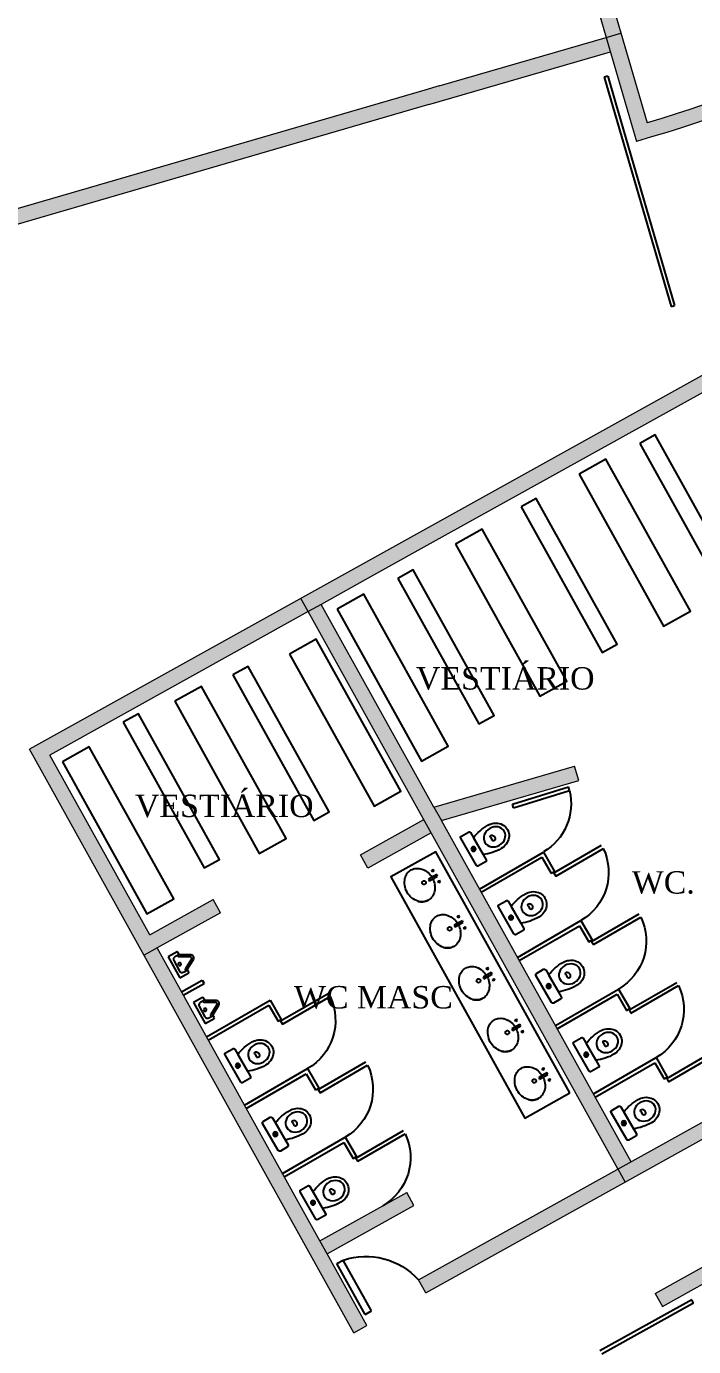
# Model space of a CAD drawing. Header units: millimetres. Extents: x 1191 to 1487, y 976 to 1230.
# Drawn here: x 1221.23 to 1230.17, y 1169.62 to 1187.32 of the extents above; entities that cross this region are included whole.
import ezdxf

# ---------------------------------------------------------------- set-up
doc = ezdxf.new("R2010")
doc.units = ezdxf.units.MM
doc.header["$LTSCALE"] = 0.05
for name, color, linetype in [('muebles', 4, 'Continuous'), ('puertas ventanas', 2, 'Continuous'), ('TEXT', 2, 'Continuous')]:
    doc.layers.add(name, color=color, linetype=linetype)
doc.layers.add('muros', color=5, linetype='Continuous', lineweight=20)
doc.styles.get("Standard").update_dxf_attribs({"font": 'times.ttf'})

# ---------------------------------------------------------------- blocks, each defined once
blk = doc.blocks.new('binod')
for p, q in [((-0.13, -0.15), (0.13, -0.15)), ((-0.022, -0.351), (0.022, -0.351))]:
    blk.add_line(p, q)
blk.add_lwpolyline([(-0.21, -0.15), (0.21, -0.15, 0.414214), (0.23, -0.13), (0.23, -0.02, 0.414214), (0.21, 0), (-0.21, 0, 0.414214), (-0.23, -0.02), (-0.23, -0.13, 0.414214)], format="xyb", close=True)
for radius in [0.03, 0.01]:
    blk.add_circle((0, -0.075), radius)
for centre, radius, start, end in [((0.474, -0.4), 0.654, 157.4872, 180.0402), ((-0.475, -0.401), 0.655, 0.0144, 22.531), ((-0.022, -0.371), 0.02, 90, 221.8103), ((0.022, -0.371), 0.02, 318.1897, 90), ((0, -0.351), 0.05, 221.8103, 318.1897)]:
    blk.add_arc(centre, radius, start, end)
blk.add_ellipse((0, -0.401), major_axis=(0, 0.15), ratio=0.866667)
blk.add_open_spline([(-0.18, -0.401), (-0.18, -0.414), (-0.179, -0.427), (-0.165, -0.503), (-0.125, -0.56), (-0.011, -0.612), (0.06, -0.601), (0.154, -0.523), (0.18, -0.462), (0.18, -0.401)], degree=3, knots=[1.570824, 1.570824, 1.570824, 1.570824, 1.771247, 1.771247, 2.769827, 2.769827, 3.768407, 3.768407, 4.712391, 4.712391, 4.712391, 4.712391])
blk = doc.blocks.new('SAN30')
for p, q in [((320, 0), (0, 0)), ((0, 0), (0, -137.9)), ((320, -137.9), (320, 0)), ((0, -137.9), (7.1, -145)), ((7.1, -145), (45.2, -145)), ((41.4, -77.1), (40, -90)), ((40, -90), (40, -145)), ((40, -120), (60, -120)), ((45.4, -65), (41.4, -77.1)), ((45.2, -145), (53.8, -150.1)), ((51.7, -54.6), (45.4, -65)), ((60, -46.7), (51.7, -54.6)), ((53.8, -150.1), (124.9, -279.2)), ((69.6, -41.7), (60, -46.7)), ((60, -120), (68.6, -125.1)), ((142.4, -259.2), (68.6, -125.1)), ((80, -40), (69.6, -41.7)), ((240, -40), (80, -40)), ((141.5, -80.4), (140, -88.1)), ((140, -88.1), (141.5, -95.7)), ((145.9, -73.9), (141.5, -80.4)), ((141.5, -95.7), (145.9, -102.2)), ((152.3, -69.6), (145.9, -73.9)), ((145.9, -102.2), (152.3, -106.5)), ((160, -68.1), (152.3, -69.6)), ((152.3, -106.5), (160, -108.1)), ((167.7, -69.6), (160, -68.1)), ((160, -108.1), (167.7, -106.5)), ((174.1, -73.9), (167.7, -69.6)), ((167.7, -106.5), (174.1, -102.2)), ((178.5, -80.4), (174.1, -73.9)), ((174.1, -102.2), (178.5, -95.7)), ((177.5, -259.2), (251.4, -125.1)), ((180, -88.1), (178.5, -80.4)), ((178.5, -95.7), (180, -88.1)), ((195.1, -279.2), (266.2, -150.1)), ((250.4, -41.7), (240, -40)), ((260, -46.7), (250.4, -41.7)), ((251.4, -125.1), (260, -120)), ((268.3, -54.6), (260, -46.7)), ((280, -120), (260, -120)), ((266.2, -150.1), (274.8, -145)), ((274.6, -65), (268.3, -54.6)), ((278.6, -77.1), (274.6, -65)), ((274.8, -145), (312.9, -145)), ((280, -90), (278.6, -77.1)), ((280, -90), (280, -145)), ((312.9, -145), (320, -137.9)), ((124.9, -279.2), (131.2, -287.8)), ((131.2, -287.8), (139.6, -294.4)), ((139.6, -294.4), (149.4, -298.6)), ((142.4, -259.2), (146.9, -264.7)), ((146.9, -264.7), (153, -268.3)), ((149.4, -298.6), (160, -300)), ((153, -268.3), (160, -269.6)), ((160, -269.6), (167, -268.3)), ((160, -300), (170.6, -298.6)), ((167, -268.3), (173.1, -264.7)), ((170.6, -298.6), (180.4, -294.4)), ((173.1, -264.7), (177.5, -259.2)), ((180.4, -294.4), (188.8, -287.8)), ((188.8, -287.8), (195.1, -279.2))]:
    blk.add_line(p, q)

msp = doc.modelspace()

# ---------------------------------------------------------------- hatches: boundary and pattern name
at = {"layer": 'muros'}
for points in [[(1225.64, 1199.439), (1225.449, 1199.383), (1229.004, 1187.171), (1229.2, 1187.228)], [(1235.42, 1188.63), (1235.388, 1188.851, -0.080598), (1229.551, 1186.026), (1229.2, 1187.228), (1229.004, 1187.171), (1229.41, 1185.777, 0.081899)], [(1226.628, 1186.272), (1229.06, 1186.979), (1229.004, 1187.171), (1226.764, 1186.52), (1226.573, 1186.464), (1217.735, 1183.891), (1217.735, 1183.682)], [(1230.377, 1182.458), (1230.279, 1182.633), (1224.911, 1179.649), (1225.009, 1179.475), (1225.183, 1179.572), (1225.886, 1179.962), (1226.76, 1180.448)], [(1225.009, 1179.475), (1224.911, 1179.649), (1221.277, 1177.629), (1221.929, 1176.456), (1222.157, 1176.456), (1221.549, 1177.552)], [(1225.183, 1179.572), (1225.009, 1179.475), (1226.686, 1176.456), (1226.915, 1176.456), (1226.795, 1176.673), (1226.695, 1176.852)], [(1228.635, 1177.213), (1228.578, 1177.405), (1226.695, 1176.852), (1226.795, 1176.673)], [(1222.157, 1176.456), (1221.929, 1176.456), (1222.811, 1174.869), (1222.986, 1174.966), (1223.834, 1175.437), (1223.736, 1175.615), (1222.887, 1175.143)], [(1226.915, 1176.456), (1226.686, 1176.456), (1229.161, 1172.004), (1229.336, 1172.101)], [(1222.986, 1174.966), (1222.811, 1174.869), (1225.623, 1169.809), (1225.798, 1169.906), (1225.264, 1170.867), (1225.166, 1171.042)], [(1231.009, 1172.802), (1230.912, 1172.977), (1229.161, 1172.004), (1229.258, 1171.829)], [(1233.412, 1172.193), (1233.314, 1172.368), (1229.66, 1170.337), (1229.758, 1170.162)], [(1229.258, 1171.829), (1229.161, 1172.004), (1226.487, 1170.518), (1226.585, 1170.343)], [(1226.427, 1171.514), (1226.33, 1171.689), (1225.166, 1171.042), (1225.264, 1170.867)]]:
    msp.add_hatch(color=256, dxfattribs=at).paths.add_polyline_path(points)
h = msp.add_hatch(color=256, dxfattribs=at)
h.paths.add_polyline_path([(1226.558, 1176.686), (1226.144, 1176.456), (1226.562, 1176.456), (1226.657, 1176.509)])
h.paths.add_polyline_path([(1226.562, 1176.456), (1226.144, 1176.456), (1225.71, 1176.215), (1225.808, 1176.037)])

# ---------------------------------------------------------------- linework, layer by layer
at = {"layer": 'muebles'}
for p, q in [((1227.748, 1176.893), (1228.497, 1177.124)), ((1227.763, 1176.846), (1228.512, 1177.076)), ((1228.512, 1177.076), (1228.497, 1177.124)), ((1227.763, 1176.846), (1227.748, 1176.893))]:
    msp.add_line(p, q, dxfattribs=at)
at = {"layer": 'muebles', "extrusion": (0, 0, -1)}
for p, q in [((1227.304, 1175.756), (1228.161, 1176.252)), ((1227.329, 1175.712), (1228.142, 1176.184)), ((1228.142, 1176.184), (1228.268, 1175.968)), ((1228.161, 1176.252), (1228.311, 1175.993)), ((1228.303, 1175.973), (1228.94, 1176.342)), ((1228.328, 1175.93), (1228.965, 1176.299)), ((1228.268, 1175.968), (1228.311, 1175.993)), ((1228.303, 1175.973), (1228.328, 1175.93)), ((1227.813, 1174.84), (1228.664, 1175.334)), ((1228.664, 1175.334), (1228.815, 1175.074)), ((1228.807, 1175.054), (1229.444, 1175.423)), ((1228.832, 1175.011), (1229.469, 1175.38)), ((1227.837, 1174.797), (1228.646, 1175.265)), ((1228.646, 1175.265), (1228.771, 1175.049)), ((1228.771, 1175.049), (1228.815, 1175.074)), ((1228.807, 1175.054), (1228.832, 1175.011)), ((1223.312, 1174.378), (1223.591, 1174.533)), ((1223.336, 1174.335), (1223.615, 1174.49)), ((1223.591, 1174.533), (1223.615, 1174.49)), ((1228.322, 1173.925), (1229.168, 1174.415)), ((1229.168, 1174.415), (1229.318, 1174.155)), ((1229.31, 1174.135), (1229.948, 1174.505)), ((1229.335, 1174.092), (1229.973, 1174.461)), ((1223.648, 1173.774), (1224.499, 1174.267)), ((1224.499, 1174.267), (1224.649, 1174.008)), ((1224.641, 1173.988), (1225.279, 1174.357)), ((1224.666, 1173.945), (1225.304, 1174.314)), ((1228.346, 1173.881), (1229.15, 1174.346)), ((1229.15, 1174.346), (1229.275, 1174.13)), ((1223.672, 1173.73), (1224.481, 1174.199)), ((1224.481, 1174.199), (1224.606, 1173.983)), ((1229.275, 1174.13), (1229.318, 1174.155)), ((1229.31, 1174.135), (1229.335, 1174.092)), ((1224.606, 1173.983), (1224.649, 1174.008)), ((1224.641, 1173.988), (1224.666, 1173.945)), ((1229.814, 1173.216), (1230.451, 1173.586)), ((1229.839, 1173.173), (1230.476, 1173.543)), ((1225.145, 1173.069), (1225.782, 1173.439)), ((1225.17, 1173.026), (1225.807, 1173.395)), ((1228.831, 1173.009), (1229.671, 1173.496)), ((1228.855, 1172.965), (1229.653, 1173.428)), ((1229.653, 1173.428), (1229.779, 1173.211)), ((1229.671, 1173.496), (1229.822, 1173.236)), ((1224.157, 1172.858), (1225.003, 1173.349)), ((1224.181, 1172.815), (1224.984, 1173.28)), ((1224.984, 1173.28), (1225.11, 1173.064)), ((1225.003, 1173.349), (1225.153, 1173.089)), ((1229.779, 1173.211), (1229.822, 1173.236)), ((1229.814, 1173.216), (1229.839, 1173.173)), ((1225.11, 1173.064), (1225.153, 1173.089)), ((1225.145, 1173.069), (1225.17, 1173.026)), ((1225.649, 1172.15), (1226.286, 1172.52)), ((1225.674, 1172.107), (1226.311, 1172.476)), ((1224.666, 1171.943), (1225.506, 1172.43)), ((1224.69, 1171.899), (1225.488, 1172.361)), ((1225.488, 1172.361), (1225.613, 1172.145)), ((1225.506, 1172.43), (1225.657, 1172.17)), ((1225.613, 1172.145), (1225.657, 1172.17)), ((1225.649, 1172.15), (1225.674, 1172.107))]:
    msp.add_line(p, q, dxfattribs=at)
at = {"layer": 'muebles', "linetype": 'Continuous', "extrusion": (0, 0, -1)}
for p, q in [((1226.7, 1176.015), (1226.659, 1175.992)), ((1226.668, 1176.023), (1226.689, 1175.985)), ((1226.732, 1175.951), (1226.622, 1175.889)), ((1226.622, 1175.889), (1226.634, 1175.867)), ((1226.634, 1175.867), (1226.744, 1175.929)), ((1226.744, 1175.929), (1226.732, 1175.951)), ((1226.784, 1175.865), (1226.743, 1175.842)), ((1226.752, 1175.873), (1226.773, 1175.835)), ((1227.076, 1175.332), (1226.966, 1175.271)), ((1226.978, 1175.249), (1227.088, 1175.311)), ((1227.044, 1175.397), (1227.002, 1175.374)), ((1227.011, 1175.405), (1227.032, 1175.367)), ((1227.088, 1175.311), (1227.076, 1175.332)), ((1226.966, 1175.271), (1226.978, 1175.249)), ((1227.128, 1175.246), (1227.087, 1175.223)), ((1227.095, 1175.254), (1227.116, 1175.217)), ((1227.463, 1174.636), (1227.353, 1174.574)), ((1227.365, 1174.552), (1227.475, 1174.614)), ((1227.431, 1174.7), (1227.39, 1174.677)), ((1227.399, 1174.708), (1227.42, 1174.67)), ((1227.475, 1174.614), (1227.463, 1174.636)), ((1227.353, 1174.574), (1227.365, 1174.552)), ((1227.515, 1174.55), (1227.474, 1174.527)), ((1227.483, 1174.558), (1227.504, 1174.52)), ((1227.848, 1173.942), (1227.738, 1173.881)), ((1227.75, 1173.859), (1227.86, 1173.921)), ((1227.816, 1174.007), (1227.775, 1173.984)), ((1227.784, 1174.015), (1227.805, 1173.977)), ((1227.86, 1173.921), (1227.848, 1173.942)), ((1227.738, 1173.881), (1227.75, 1173.859)), ((1227.9, 1173.856), (1227.859, 1173.833)), ((1227.868, 1173.864), (1227.889, 1173.827)), ((1228.177, 1173.358), (1228.136, 1173.335)), ((1228.145, 1173.365), (1228.166, 1173.328)), ((1228.209, 1173.293), (1228.099, 1173.232)), ((1228.099, 1173.232), (1228.111, 1173.21)), ((1228.111, 1173.21), (1228.221, 1173.271)), ((1228.221, 1173.271), (1228.209, 1173.293)), ((1228.261, 1173.207), (1228.22, 1173.184)), ((1228.229, 1173.215), (1228.25, 1173.178))]:
    msp.add_line(p, q, dxfattribs=at)
at = {"layer": 'muebles', "extrusion": (0, 0, -1)}
for points in [[(-1229.455, 1181.729), (-1230.539, 1179.777), (-1230.744, 1179.891), (-1229.659, 1181.842)], [(-1228.639, 1181.318), (-1229.772, 1179.28), (-1230.131, 1179.48), (-1228.999, 1181.517)], [(-1227.863, 1180.878), (-1228.948, 1178.926), (-1229.152, 1179.04), (-1228.067, 1180.991)], [(-1226.983, 1180.379), (-1228.115, 1178.341), (-1228.474, 1178.541), (-1227.342, 1180.578)], [(-1226.212, 1179.92), (-1227.297, 1177.969), (-1227.501, 1178.082), (-1226.417, 1180.034)], [(-1225.397, 1179.509), (-1226.529, 1177.472), (-1226.888, 1177.671), (-1225.756, 1179.709)], [(-1224.76, 1178.905), (-1225.893, 1176.868), (-1226.252, 1177.068), (-1225.119, 1179.105)], [(-1224.002, 1178.627), (-1225.087, 1176.676), (-1225.291, 1176.789), (-1224.207, 1178.74)], [(-1223.223, 1178.272), (-1224.355, 1176.234), (-1224.715, 1176.434), (-1223.582, 1178.471)], [(-1222.532, 1177.992), (-1223.617, 1176.041), (-1223.821, 1176.154), (-1222.737, 1178.106)], [(-1221.717, 1177.462), (-1222.849, 1175.424), (-1223.208, 1175.624), (-1222.076, 1177.661)], [(-1228.515, 1173.023), (-1226.719, 1176.253), (-1226.116, 1175.918), (-1227.911, 1172.687)]]:
    msp.add_lwpolyline(points, close=True, dxfattribs=at)
at = {"layer": 'muebles', "linetype": 'Continuous', "extrusion": (0, 0, -1)}
for points in [[(-1226.617, 1175.605, 0.101709), (-1226.552, 1175.585, 0.093648), (-1226.482, 1175.591, -0.093648), (-1226.552, 1175.585, -0.101709)], [(-1226.961, 1174.987, 0.101709), (-1226.896, 1174.967, 0.093648), (-1226.825, 1174.973, -0.093648), (-1226.896, 1174.967, -0.101709)], [(-1227.348, 1174.29, 0.101709), (-1227.283, 1174.27, 0.093648), (-1227.212, 1174.276, -0.093648), (-1227.283, 1174.27, -0.101709)], [(-1227.733, 1173.597, 0.101709), (-1227.668, 1173.577, 0.093648), (-1227.598, 1173.583, -0.093648), (-1227.668, 1173.577, -0.101709)], [(-1228.094, 1172.948, 0.101709), (-1228.029, 1172.928, 0.093648), (-1227.959, 1172.934, -0.093648), (-1228.029, 1172.928, -0.101709)]]:
    msp.add_lwpolyline(points, format="xyb", close=True, dxfattribs=at)
at = {"layer": 'muebles', "extrusion": (0, 0, -1)}
for centre, radius, start, end in [((-1227.78, 1176.902), 0.753, 166.5732, 239.5942), ((-1228.289, 1175.98), 0.747, 154.7557, 239.9044), ((-1228.793, 1175.061), 0.747, 154.7557, 239.9044), ((-1229.297, 1174.143), 0.747, 154.7557, 239.9044), ((-1224.628, 1173.995), 0.747, 154.7557, 239.9044), ((-1225.131, 1173.076), 0.747, 154.7557, 239.9044), ((-1225.635, 1172.158), 0.747, 154.7557, 239.9044)]:
    msp.add_arc(centre, radius, start, end, dxfattribs=at)
at = {"layer": 'muebles', "linetype": 'Continuous', "extrusion": (0, 0, -1)}
for centre, radius, start, end in [((-1226.472, 1175.865), 0.169, 37.4179, 60.648), ((-1226.472, 1175.865), 0.169, 37.4179, 60.648), ((-1226.472, 1175.864), 0.169, 60.9158, 83.7963), ((-1226.472, 1175.864), 0.169, 60.9158, 83.7963), ((-1226.473, 1175.84), 0.193, 84.0816, 109.1757), ((-1226.473, 1175.84), 0.193, 84.0816, 109.1757), ((-1226.46, 1175.799), 0.236, 109.0988, 131.0448), ((-1226.46, 1175.799), 0.236, 109.0988, 131.0448), ((-1226.578, 1175.845), 0.277, 351.8387, 12.1904), ((-1226.49, 1175.852), 0.191, 15.8593, 37.2594), ((-1226.49, 1175.852), 0.191, 15.8593, 37.2594), ((-1226.563, 1175.842), 0.0263, 352.6002, 14.8272), ((-1226.562, 1175.842), 0.0254, 14.8244, 37.5667), ((-1226.563, 1175.842), 0.0269, 330.7606, 352.6364), ((-1226.563, 1175.842), 0.0269, 308.9334, 330.8092), ((-1226.561, 1175.843), 0.0248, 37.6028, 60.7237), ((-1226.561, 1175.843), 0.0248, 60.8461, 83.967), ((-1226.561, 1175.842), 0.0254, 84.0031, 106.7455), ((-1226.561, 1175.841), 0.0263, 106.7426, 128.9696), ((-1226.561, 1175.841), 0.0269, 128.9334, 150.8092), ((-1226.562, 1175.84), 0.0254, 194.8244, 217.5667), ((-1226.561, 1175.841), 0.0269, 150.7606, 172.6364), ((-1226.561, 1175.841), 0.0263, 172.6002, 194.8272), ((-1226.438, 1175.773), 0.27, 130.8259, 148.2523), ((-1226.438, 1175.773), 0.27, 130.8259, 148.2523), ((-1226.439, 1175.772), 0.27, 153.3175, 170.7439), ((-1226.439, 1175.772), 0.27, 153.3175, 170.7439), ((-1226.569, 1175.844), 0.268, 330.9634, 351.7915), ((-1226.568, 1175.846), 0.268, 309.7783, 330.6064), ((-1226.563, 1175.842), 0.0263, 286.7426, 308.9696), ((-1226.563, 1175.841), 0.0254, 264.0031, 286.7455), ((-1226.563, 1175.84), 0.0248, 240.8461, 263.967), ((-1226.563, 1175.84), 0.0248, 217.6028, 240.7237), ((-1226.514, 1175.767), 0.193, 192.3941, 217.4882), ((-1226.514, 1175.767), 0.193, 192.3941, 217.4882), ((-1226.472, 1175.776), 0.236, 170.525, 192.4711), ((-1226.472, 1175.776), 0.236, 170.525, 192.4711), ((-1226.574, 1175.853), 0.277, 289.3795, 309.7311), ((-1226.534, 1175.752), 0.169, 217.7735, 240.654), ((-1226.534, 1175.752), 0.169, 217.7735, 240.654), ((-1226.834, 1175.233), 0.191, 15.8593, 37.2594), ((-1226.834, 1175.233), 0.191, 15.8593, 37.2594), ((-1226.816, 1175.246), 0.169, 37.4179, 60.648), ((-1226.816, 1175.246), 0.169, 37.4179, 60.648), ((-1226.815, 1175.246), 0.169, 60.9158, 83.7963), ((-1226.815, 1175.246), 0.169, 60.9158, 83.7963), ((-1226.817, 1175.221), 0.193, 84.0816, 109.1757), ((-1226.817, 1175.221), 0.193, 84.0816, 109.1757), ((-1226.803, 1175.18), 0.236, 109.0988, 131.0448), ((-1226.803, 1175.18), 0.236, 109.0988, 131.0448), ((-1226.782, 1175.154), 0.27, 130.8259, 148.2523), ((-1226.782, 1175.154), 0.27, 130.8259, 148.2523), ((-1226.922, 1175.227), 0.277, 351.8387, 12.1904), ((-1226.912, 1175.226), 0.268, 330.9634, 351.7915), ((-1226.906, 1175.224), 0.0263, 352.6002, 14.8272), ((-1226.907, 1175.224), 0.0269, 330.7606, 352.6364), ((-1226.905, 1175.224), 0.0254, 14.8244, 37.5667), ((-1226.907, 1175.224), 0.0269, 308.9334, 330.8092), ((-1226.905, 1175.224), 0.0248, 37.6028, 60.7237), ((-1226.907, 1175.223), 0.0263, 286.7426, 308.9696), ((-1226.905, 1175.224), 0.0248, 60.8461, 83.967), ((-1226.906, 1175.222), 0.0254, 264.0031, 286.7455), ((-1226.905, 1175.224), 0.0254, 84.0031, 106.7455), ((-1226.906, 1175.222), 0.0248, 240.8461, 263.967), ((-1226.905, 1175.223), 0.0263, 106.7426, 128.9696), ((-1226.906, 1175.222), 0.0248, 217.6028, 240.7237), ((-1226.904, 1175.222), 0.0269, 128.9334, 150.8092), ((-1226.906, 1175.222), 0.0254, 194.8244, 217.5667), ((-1226.904, 1175.222), 0.0269, 150.7606, 172.6364), ((-1226.905, 1175.222), 0.0263, 172.6002, 194.8272), ((-1226.783, 1175.153), 0.27, 153.3175, 170.7439), ((-1226.783, 1175.153), 0.27, 153.3175, 170.7439), ((-1226.816, 1175.158), 0.236, 170.525, 192.4711), ((-1226.816, 1175.158), 0.236, 170.525, 192.4711), ((-1226.911, 1175.227), 0.268, 309.7783, 330.6064), ((-1226.917, 1175.235), 0.277, 289.3795, 309.7311), ((-1226.878, 1175.134), 0.169, 217.7735, 240.654), ((-1226.878, 1175.134), 0.169, 217.7735, 240.654), ((-1226.858, 1175.148), 0.193, 192.3941, 217.4882), ((-1226.858, 1175.148), 0.193, 192.3941, 217.4882), ((-1227.221, 1174.537), 0.191, 15.8593, 37.2594), ((-1227.221, 1174.537), 0.191, 15.8593, 37.2594), ((-1227.203, 1174.55), 0.169, 37.4179, 60.648), ((-1227.203, 1174.55), 0.169, 37.4179, 60.648), ((-1227.203, 1174.549), 0.169, 60.9158, 83.7963), ((-1227.203, 1174.549), 0.169, 60.9158, 83.7963), ((-1227.204, 1174.525), 0.193, 84.0816, 109.1757), ((-1227.204, 1174.525), 0.193, 84.0816, 109.1757), ((-1227.19, 1174.484), 0.236, 109.0988, 131.0448), ((-1227.19, 1174.484), 0.236, 109.0988, 131.0448), ((-1227.169, 1174.458), 0.27, 130.8259, 148.2523), ((-1227.169, 1174.458), 0.27, 130.8259, 148.2523), ((-1227.309, 1174.53), 0.277, 351.8387, 12.1904), ((-1227.299, 1174.529), 0.268, 330.9634, 351.7915), ((-1227.294, 1174.527), 0.0263, 352.6002, 14.8272), ((-1227.294, 1174.527), 0.0269, 330.7606, 352.6364), ((-1227.293, 1174.527), 0.0254, 14.8244, 37.5667), ((-1227.294, 1174.527), 0.0269, 308.9334, 330.8092), ((-1227.292, 1174.527), 0.0248, 37.6028, 60.7237), ((-1227.294, 1174.526), 0.0263, 286.7426, 308.9696), ((-1227.292, 1174.527), 0.0248, 60.8461, 83.967), ((-1227.294, 1174.526), 0.0254, 264.0031, 286.7455), ((-1227.292, 1174.527), 0.0254, 84.0031, 106.7455), ((-1227.294, 1174.525), 0.0248, 240.8461, 263.967), ((-1227.292, 1174.526), 0.0263, 106.7426, 128.9696), ((-1227.294, 1174.525), 0.0248, 217.6028, 240.7237), ((-1227.292, 1174.525), 0.0269, 128.9334, 150.8092), ((-1227.293, 1174.525), 0.0254, 194.8244, 217.5667), ((-1227.292, 1174.525), 0.0269, 150.7606, 172.6364), ((-1227.292, 1174.526), 0.0263, 172.6002, 194.8272), ((-1227.17, 1174.457), 0.27, 153.3175, 170.7439), ((-1227.17, 1174.457), 0.27, 153.3175, 170.7439), ((-1227.203, 1174.461), 0.236, 170.525, 192.4711), ((-1227.203, 1174.461), 0.236, 170.525, 192.4711), ((-1227.299, 1174.53), 0.268, 309.7783, 330.6064), ((-1227.305, 1174.538), 0.277, 289.3795, 309.7311), ((-1227.265, 1174.437), 0.169, 217.7735, 240.654), ((-1227.265, 1174.437), 0.169, 217.7735, 240.654), ((-1227.245, 1174.452), 0.193, 192.3941, 217.4882), ((-1227.245, 1174.452), 0.193, 192.3941, 217.4882), ((-1227.694, 1173.837), 0.277, 351.8387, 12.1904), ((-1227.607, 1173.843), 0.191, 15.8593, 37.2594), ((-1227.607, 1173.843), 0.191, 15.8593, 37.2594), ((-1227.589, 1173.856), 0.169, 37.4179, 60.648), ((-1227.589, 1173.856), 0.169, 37.4179, 60.648), ((-1227.588, 1173.856), 0.169, 60.9158, 83.7963), ((-1227.588, 1173.856), 0.169, 60.9158, 83.7963), ((-1227.59, 1173.831), 0.193, 84.0816, 109.1757), ((-1227.59, 1173.831), 0.193, 84.0816, 109.1757), ((-1227.576, 1173.79), 0.236, 109.0988, 131.0448), ((-1227.576, 1173.79), 0.236, 109.0988, 131.0448), ((-1227.555, 1173.764), 0.27, 130.8259, 148.2523), ((-1227.555, 1173.764), 0.27, 130.8259, 148.2523), ((-1227.555, 1173.763), 0.27, 153.3175, 170.7439), ((-1227.555, 1173.763), 0.27, 153.3175, 170.7439), ((-1227.685, 1173.836), 0.268, 330.9634, 351.7915), ((-1227.684, 1173.837), 0.268, 309.7783, 330.6064), ((-1227.679, 1173.834), 0.0263, 352.6002, 14.8272), ((-1227.678, 1173.834), 0.0254, 14.8244, 37.5667), ((-1227.679, 1173.834), 0.0269, 330.7606, 352.6364), ((-1227.679, 1173.834), 0.0269, 308.9334, 330.8092), ((-1227.677, 1173.834), 0.0248, 37.6028, 60.7237), ((-1227.679, 1173.833), 0.0263, 286.7426, 308.9696), ((-1227.677, 1173.834), 0.0248, 60.8461, 83.967), ((-1227.679, 1173.832), 0.0254, 264.0031, 286.7455), ((-1227.677, 1173.834), 0.0254, 84.0031, 106.7455), ((-1227.679, 1173.832), 0.0248, 240.8461, 263.967), ((-1227.677, 1173.833), 0.0263, 106.7426, 128.9696), ((-1227.679, 1173.832), 0.0248, 217.6028, 240.7237), ((-1227.677, 1173.832), 0.0269, 128.9334, 150.8092), ((-1227.678, 1173.832), 0.0254, 194.8244, 217.5667), ((-1227.677, 1173.832), 0.0269, 150.7606, 172.6364), ((-1227.677, 1173.832), 0.0263, 172.6002, 194.8272), ((-1227.63, 1173.758), 0.193, 192.3941, 217.4882), ((-1227.63, 1173.758), 0.193, 192.3941, 217.4882), ((-1227.588, 1173.768), 0.236, 170.525, 192.4711), ((-1227.588, 1173.768), 0.236, 170.525, 192.4711), ((-1227.69, 1173.845), 0.277, 289.3795, 309.7311), ((-1227.651, 1173.744), 0.169, 217.7735, 240.654), ((-1227.651, 1173.744), 0.169, 217.7735, 240.654), ((-1227.949, 1173.207), 0.169, 37.4179, 60.648), ((-1227.949, 1173.207), 0.169, 37.4179, 60.648), ((-1227.949, 1173.207), 0.169, 60.9158, 83.7963), ((-1227.949, 1173.207), 0.169, 60.9158, 83.7963), ((-1227.95, 1173.182), 0.193, 84.0816, 109.1757), ((-1227.95, 1173.182), 0.193, 84.0816, 109.1757), ((-1227.937, 1173.141), 0.236, 109.0988, 131.0448), ((-1227.937, 1173.141), 0.236, 109.0988, 131.0448), ((-1228.055, 1173.188), 0.277, 351.8387, 12.1904), ((-1227.967, 1173.194), 0.191, 15.8593, 37.2594), ((-1227.967, 1173.194), 0.191, 15.8593, 37.2594), ((-1228.04, 1173.185), 0.0263, 352.6002, 14.8272), ((-1228.039, 1173.185), 0.0254, 14.8244, 37.5667), ((-1228.04, 1173.185), 0.0269, 330.7606, 352.6364), ((-1228.038, 1173.185), 0.0248, 37.6028, 60.7237), ((-1228.038, 1173.185), 0.0248, 60.8461, 83.967), ((-1228.038, 1173.184), 0.0254, 84.0031, 106.7455), ((-1228.038, 1173.184), 0.0263, 106.7426, 128.9696), ((-1228.038, 1173.183), 0.0269, 128.9334, 150.8092), ((-1228.039, 1173.183), 0.0254, 194.8244, 217.5667), ((-1228.038, 1173.183), 0.0269, 150.7606, 172.6364), ((-1228.038, 1173.183), 0.0263, 172.6002, 194.8272), ((-1227.915, 1173.115), 0.27, 130.8259, 148.2523), ((-1227.915, 1173.115), 0.27, 130.8259, 148.2523), ((-1227.916, 1173.114), 0.27, 153.3175, 170.7439), ((-1227.916, 1173.114), 0.27, 153.3175, 170.7439), ((-1228.046, 1173.187), 0.268, 330.9634, 351.7915), ((-1228.045, 1173.188), 0.268, 309.7783, 330.6064), ((-1228.04, 1173.185), 0.0269, 308.9334, 330.8092), ((-1228.04, 1173.184), 0.0263, 286.7426, 308.9696), ((-1228.04, 1173.183), 0.0254, 264.0031, 286.7455), ((-1228.04, 1173.183), 0.0248, 240.8461, 263.967), ((-1228.04, 1173.183), 0.0248, 217.6028, 240.7237), ((-1227.991, 1173.109), 0.193, 192.3941, 217.4882), ((-1227.991, 1173.109), 0.193, 192.3941, 217.4882), ((-1227.949, 1173.119), 0.236, 170.525, 192.4711), ((-1227.949, 1173.119), 0.236, 170.525, 192.4711), ((-1228.051, 1173.195), 0.277, 289.3795, 309.7311), ((-1228.011, 1173.095), 0.169, 217.7735, 240.654), ((-1228.011, 1173.095), 0.169, 217.7735, 240.654)]:
    msp.add_arc(centre, radius, start, end, dxfattribs=at)
at = {"layer": 'muros'}
for p, q in [((1225.54, 1199.783), (1229.551, 1186.026)), ((1225.449, 1199.383), (1229.41, 1185.777)), ((1229.004, 1187.171), (1229.2, 1187.228)), ((1226.573, 1186.464), (1217.735, 1183.891)), ((1226.764, 1186.52), (1226.573, 1186.464)), ((1226.628, 1186.272), (1217.735, 1183.682)), ((1225.009, 1179.475), (1224.911, 1179.649)), ((1225.183, 1179.572), (1225.009, 1179.475)), ((1226.695, 1176.852), (1226.795, 1176.673)), ((1222.986, 1174.966), (1222.811, 1174.869)), ((1229.161, 1172.004), (1229.258, 1171.829)), ((1225.264, 1170.867), (1225.166, 1171.042))]:
    msp.add_line(p, q, dxfattribs=at)
at = {"layer": 'muros', "extrusion": (0, 0, -1)}
for p, q in [((1230.319, 1182.655), (1221.277, 1177.629)), ((1230.377, 1182.458), (1226.76, 1180.448)), ((1226.76, 1180.448), (1225.886, 1179.962)), ((1225.886, 1179.962), (1225.183, 1179.572)), ((1226.695, 1176.852), (1225.183, 1179.572)), ((1225.009, 1179.475), (1221.549, 1177.552)), ((1229.161, 1172.004), (1225.009, 1179.475)), ((1225.623, 1169.809), (1221.277, 1177.629)), ((1222.887, 1175.143), (1221.549, 1177.552)), ((1226.695, 1176.852), (1228.578, 1177.405)), ((1228.635, 1177.213), (1228.578, 1177.405)), ((1226.795, 1176.673), (1228.635, 1177.213)), ((1225.71, 1176.215), (1226.558, 1176.686)), ((1229.336, 1172.101), (1226.795, 1176.673)), ((1226.657, 1176.509), (1225.808, 1176.037)), ((1225.808, 1176.037), (1225.71, 1176.215)), ((1229.758, 1170.162), (1239.952, 1175.828)), ((1222.887, 1175.143), (1223.736, 1175.615)), ((1223.834, 1175.437), (1223.736, 1175.615)), ((1223.736, 1175.615), (1223.736, 1175.615)), ((1223.834, 1175.437), (1222.986, 1174.966)), ((1225.166, 1171.042), (1222.986, 1174.966)), ((1226.487, 1170.518), (1230.912, 1172.977)), ((1226.585, 1170.343), (1231.009, 1172.802)), ((1229.66, 1170.337), (1233.314, 1172.368)), ((1225.166, 1171.042), (1226.33, 1171.689)), ((1226.427, 1171.514), (1226.33, 1171.689)), ((1225.264, 1170.867), (1226.427, 1171.514)), ((1225.798, 1169.906), (1225.264, 1170.867)), ((1226.585, 1170.343), (1226.487, 1170.518)), ((1229.66, 1170.337), (1229.758, 1170.162)), ((1225.623, 1169.809), (1225.798, 1169.906))]:
    msp.add_line(p, q, dxfattribs=at)
at = {"layer": 'muros'}
for points in [[(1226.764, 1186.52), (1229.004, 1187.171)], [(1226.628, 1186.272), (1229.06, 1186.979)]]:
    msp.add_lwpolyline(points, dxfattribs=at)
at = {"layer": 'muros', "extrusion": (0, 0, -1)}
for centre, radius, start, end in [((-1223.762, 1205.428), 20.247, 216.5246, 253.3883), ((-1223.764, 1205.426), 20.444, 216.5124, 253.9685)]:
    msp.add_arc(centre, radius, start, end, dxfattribs=at)
at = {"layer": 'puertas ventanas'}
for p, q in [((1229.023, 1186.653), (1228.975, 1186.639)), ((1228.975, 1186.639), (1229.872, 1183.562)), ((1229.023, 1186.653), (1229.127, 1186.296)), ((1229.127, 1186.296), (1229.92, 1183.576)), ((1229.872, 1183.562), (1229.92, 1183.576))]:
    msp.add_line(p, q, dxfattribs=at)
at = {"layer": 'puertas ventanas', "extrusion": (0, 0, -1)}
for p, q in [((1225.394, 1170.735), (1225.481, 1170.783)), ((1225.772, 1170.054), (1225.394, 1170.735)), ((1225.859, 1170.102), (1225.481, 1170.783)), ((1230.149, 1170.248), (1228.919, 1169.565)), ((1230.173, 1170.204), (1228.944, 1169.521)), ((1230.173, 1170.204), (1230.149, 1170.248)), ((1225.772, 1170.054), (1225.859, 1170.102))]:
    msp.add_line(p, q, dxfattribs=at)
msp.add_arc((-1225.781, 1169.878), 0.954, 71.6997, 137.8191, dxfattribs=at)

# ---------------------------------------------------------------- block references
at = {"layer": 'muebles', "extrusion": (0, 0, -1)}
for p, rotation in [((-1227.16, 1176.255), 240.0542049332016), ((-1227.663, 1175.336), 240.0542049332016), ((-1228.167, 1174.417), 240.0542049332016), ((-1228.67, 1173.499), 240.0542049332016), ((-1224.002, 1173.351), 240.0542049332022), ((-1229.174, 1172.58), 240.0542049332016), ((-1224.505, 1172.433), 240.0542049332022), ((-1225.009, 1171.514), 240.0542049332022)]:
    msp.add_blockref('binod', p, dxfattribs=dict(at, rotation=rotation))
at = {"layer": 'muebles', "extrusion": (0, 0, -1), "xscale": -0.001000000000002082, "yscale": 0.001000000000002082, "zscale": 0.001, "rotation": 240.9347564990714}
for p in [(-1223.29, 1174.567), (-1223.63, 1173.955)]:
    msp.add_blockref('SAN30', p, dxfattribs=at)

# ---------------------------------------------------------------- texts
at = {"layer": 'TEXT'}
for s, p in [('VESTIÁRIO', (1226.456, 1178.43)), ('VESTIÁRIO', (1222.691, 1176.721)), ('WC. FEM.', (1229.347, 1175.695)), ('WC MASC', (1224.82, 1174.156))]:
    msp.add_text(s, height=0.3, dxfattribs=at).set_placement(p)

doc.saveas('drawing.dxf')
